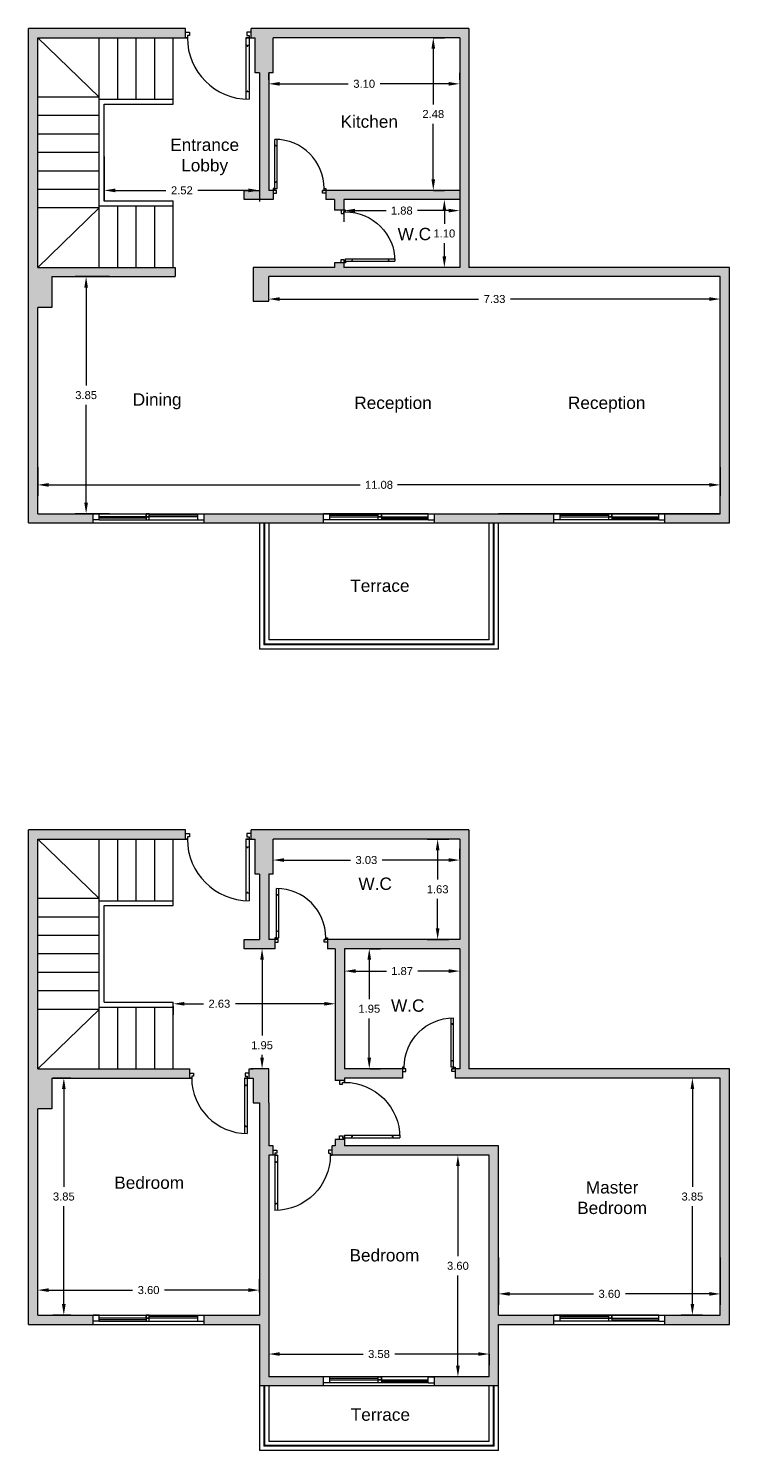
# Model space of a CAD drawing. Header units: inches. Extents: x 20.6 to 60.8, y -1.1 to 22.
# Drawn here: x 20.63 to 32.01, y -1.14 to 21.96 of the extents above; entities that cross this region are included whole.
import ezdxf

# ---------------------------------------------------------------- set-up
doc = ezdxf.new("R2010")
doc.units = ezdxf.units.IN
doc.header["$MEASUREMENT"] = 0
for name, color, linetype in [('XA-01 GROUND FLOOR PLAN$0$A-DOOR', 5, 'Continuous'), ('XA-01 GROUND FLOOR PLAN$0$A-WALL', 2, 'Continuous'), ('XA-01 GROUND FLOOR PLAN$0$A-WIN', 4, 'Continuous')]:
    doc.layers.add(name, color=color, linetype=linetype)
doc.styles.get("Standard").update_dxf_attribs({"font": 'arial.ttf'})
doc.dimstyles.get("Standard").update_dxf_attribs({"dimtxt": 0.13, "dimasz": 0.18, "dimexe": 0.18, "dimexo": 0.0625, "dimgap": 0.09, "dimtad": 0, "dimtih": 1, "dimtoh": 1, "dimzin": 0, "dimdsep": 46, "dimtxsty": 'Standard', "dimcen": 0.09, "dimadec": 0, "dimazin": 0, "dimtfac": 1, "dimtofl": 0, "dimtmove": 0, "dimatfit": 3, "dimfxl": 1, "dimtolj": 1, "dimtzin": 0, "dimarcsym": 0})

# ---------------------------------------------------------------- blocks, each defined once
blk = doc.blocks.new('XA-01 GROUND FLOOR PLAN$0$XA-01 GROUND FLOOR PLAN$0$01- ORIGINAL GROUND FLLOR PLAN$0$D70')
at = {"layer": 'XA-01 GROUND FLOOR PLAN$0$A-DOOR'}
for p, q in [((7.85, -13.153), (7.9, -13.153)), ((7.85, -13.22), (7.85, -13.153)), ((7.85, -13.22), (7.85, -13.153)), ((7.9, -13.153), (7.9, -13.193)), ((8.65, -13.153), (8.6, -13.153)), ((8.6, -13.153), (8.6, -13.193)), ((8.65, -13.22), (8.65, -13.153)), ((7.875, -13.22), (7.85, -13.22)), ((7.9, -13.193), (7.875, -13.193)), ((7.875, -13.193), (7.875, -13.22)), ((8.625, -13.22), (8.588, -13.22)), ((8.588, -13.22), (8.588, -13.969)), ((8.588, -13.313), (8.601, -13.313)), ((8.6, -13.193), (8.625, -13.193)), ((8.601, -13.313), (8.601, -13.322)), ((8.601, -13.322), (8.611, -13.322)), ((8.611, -13.322), (8.611, -13.313)), ((8.611, -13.313), (8.625, -13.313)), ((8.625, -13.193), (8.625, -13.22)), ((8.625, -13.22), (8.65, -13.22)), ((8.625, -13.22), (8.625, -13.97)), ((8.602, -13.879), (8.588, -13.879)), ((8.611, -13.87), (8.602, -13.87)), ((8.602, -13.87), (8.602, -13.879)), ((8.611, -13.879), (8.611, -13.87)), ((8.625, -13.879), (8.611, -13.879))]:
    blk.add_line(p, q, dxfattribs=at)
blk.add_arc((8.625, -13.22), 0.75, 180, 270, dxfattribs=at)
blk = doc.blocks.new('*D35')
at = {"color": 0, "lineweight": -2, "transparency": 16777216}
for p, q in [((27.205, 21.809), (27.379, 21.809)), ((27.199, 21.629), (27.199, 20.726)), ((27.199, 19.509), (27.199, 20.413)), ((27.205, 19.329), (27.379, 19.329))]:
    blk.add_line(p, q, dxfattribs=at)
at = {"color": 0, "transparency": 16777216}
for points in [[(27.169, 21.629), (27.229, 21.629), (27.199, 21.809)], [(27.169, 19.509), (27.229, 19.509), (27.199, 19.329)]]:
    blk.add_solid(points, dxfattribs=at)
at = {"layer": 'Defpoints', "color": 0, "transparency": 16777216}
for p in [(27.143, 21.809), (27.143, 19.329), (27.199, 19.329)]:
    blk.add_point(p, dxfattribs=at)
at = {"color": 0, "transparency": 16777216, "insert": (27.199, 20.569), "char_height": 0.13, "attachment_point": 5}
blk.add_mtext('\\A1;2.48', dxfattribs=at)
blk = doc.blocks.new('*D36')
at = {"color": 0, "lineweight": -2, "transparency": 16777216}
for p, q in [((24.528, 21.123), (24.528, 21.24)), ((24.708, 21.06), (25.819, 21.06)), ((27.448, 21.06), (26.337, 21.06)), ((27.628, 21.123), (27.628, 21.24))]:
    blk.add_line(p, q, dxfattribs=at)
at = {"color": 0, "transparency": 16777216}
for points in [[(24.708, 21.09), (24.708, 21.03), (24.528, 21.06)], [(27.448, 21.09), (27.448, 21.03), (27.628, 21.06)]]:
    blk.add_solid(points, dxfattribs=at)
at = {"layer": 'Defpoints', "color": 0, "transparency": 16777216}
for p in [(24.528, 21.06), (27.628, 21.06), (27.628, 21.06)]:
    blk.add_point(p, dxfattribs=at)
at = {"color": 0, "transparency": 16777216, "insert": (26.078, 21.06), "char_height": 0.13, "attachment_point": 5}
blk.add_mtext('\\A1;3.10', dxfattribs=at)
blk = doc.blocks.new('*D37')
at = {"color": 0, "lineweight": -2, "transparency": 16777216}
for p, q in [((27.384, 19.179), (27.199, 19.179)), ((27.379, 18.999), (27.379, 18.786)), ((27.379, 18.259), (27.379, 18.473)), ((27.384, 18.079), (27.199, 18.079))]:
    blk.add_line(p, q, dxfattribs=at)
at = {"color": 0, "transparency": 16777216}
for points in [[(27.349, 18.999), (27.409, 18.999), (27.379, 19.179)], [(27.349, 18.259), (27.409, 18.259), (27.379, 18.079)]]:
    blk.add_solid(points, dxfattribs=at)
at = {"layer": 'Defpoints', "color": 0, "transparency": 16777216}
for p in [(27.447, 19.179), (27.379, 18.079), (27.447, 18.079)]:
    blk.add_point(p, dxfattribs=at)
at = {"color": 0, "transparency": 16777216, "insert": (27.379, 18.629), "char_height": 0.13, "attachment_point": 5}
blk.add_mtext('\\A1;1.10', dxfattribs=at)
blk = doc.blocks.new('*D38')
at = {"color": 0, "lineweight": -2, "transparency": 16777216}
for p, q in [((25.748, 19.004), (25.748, 18.821)), ((25.928, 19.001), (26.435, 19.001)), ((27.448, 19.001), (26.941, 19.001)), ((27.628, 19.004), (27.628, 18.821))]:
    blk.add_line(p, q, dxfattribs=at)
at = {"color": 0, "transparency": 16777216}
for points in [[(25.928, 19.031), (25.928, 18.971), (25.748, 19.001)], [(27.448, 19.031), (27.448, 18.971), (27.628, 19.001)]]:
    blk.add_solid(points, dxfattribs=at)
at = {"layer": 'Defpoints', "color": 0, "transparency": 16777216}
for p in [(25.748, 19.066), (27.628, 19.066), (27.628, 19.001)]:
    blk.add_point(p, dxfattribs=at)
at = {"color": 0, "transparency": 16777216, "insert": (26.688, 19.001), "char_height": 0.13, "attachment_point": 5}
blk.add_mtext('\\A1;1.88', dxfattribs=at)
blk = doc.blocks.new('*D39')
at = {"color": 0, "lineweight": -2, "transparency": 16777216}
for p, q in [((21.858, 19.882), (21.858, 19.149)), ((24.378, 19.882), (24.378, 19.149)), ((22.038, 19.329), (22.859, 19.329)), ((24.198, 19.329), (23.377, 19.329))]:
    blk.add_line(p, q, dxfattribs=at)
at = {"color": 0, "transparency": 16777216}
for points in [[(22.038, 19.359), (22.038, 19.299), (21.858, 19.329)], [(24.198, 19.359), (24.198, 19.299), (24.378, 19.329)]]:
    blk.add_solid(points, dxfattribs=at)
at = {"layer": 'Defpoints', "color": 0, "transparency": 16777216}
for p in [(21.858, 19.944), (24.378, 19.944), (24.378, 19.329)]:
    blk.add_point(p, dxfattribs=at)
at = {"color": 0, "transparency": 16777216, "insert": (23.118, 19.329), "char_height": 0.13, "attachment_point": 5}
blk.add_mtext('\\A1;2.52', dxfattribs=at)
blk = doc.blocks.new('*D40')
at = {"color": 0, "lineweight": -2, "transparency": 16777216}
for p, q in [((21.946, 17.929), (21.384, 17.929)), ((21.564, 17.749), (21.564, 16.161)), ((21.564, 14.259), (21.564, 15.848)), ((21.946, 14.079), (21.384, 14.079))]:
    blk.add_line(p, q, dxfattribs=at)
at = {"color": 0, "transparency": 16777216}
for points in [[(21.534, 17.749), (21.594, 17.749), (21.564, 17.929)], [(21.534, 14.259), (21.594, 14.259), (21.564, 14.079)]]:
    blk.add_solid(points, dxfattribs=at)
at = {"layer": 'Defpoints', "color": 0, "transparency": 16777216}
for p in [(22.008, 17.929), (21.564, 14.079), (22.008, 14.079)]:
    blk.add_point(p, dxfattribs=at)
at = {"color": 0, "transparency": 16777216, "insert": (21.564, 16.004), "char_height": 0.13, "attachment_point": 5}
blk.add_mtext('\\A1;3.85', dxfattribs=at)
blk = doc.blocks.new('*D41')
at = {"color": 0, "lineweight": -2, "transparency": 16777216}
for p, q in [((20.778, 14.834), (20.778, 14.367)), ((31.858, 14.834), (31.858, 14.367)), ((20.958, 14.547), (26.015, 14.547)), ((31.678, 14.547), (26.621, 14.547))]:
    blk.add_line(p, q, dxfattribs=at)
at = {"color": 0, "transparency": 16777216}
for points in [[(20.958, 14.577), (20.958, 14.517), (20.778, 14.547)], [(31.678, 14.577), (31.678, 14.517), (31.858, 14.547)]]:
    blk.add_solid(points, dxfattribs=at)
at = {"layer": 'Defpoints', "color": 0, "transparency": 16777216}
for p in [(20.778, 14.897), (31.858, 14.897), (31.858, 14.547)]:
    blk.add_point(p, dxfattribs=at)
at = {"color": 0, "transparency": 16777216, "insert": (26.318, 14.547), "char_height": 0.13, "attachment_point": 5}
blk.add_mtext('\\A1;11.08', dxfattribs=at)
blk = doc.blocks.new('*D42')
at = {"color": 0, "lineweight": -2, "transparency": 16777216}
for p, q in [((27.098, 8.794), (27.45, 8.794)), ((27.27, 8.614), (27.27, 8.136)), ((27.27, 7.344), (27.27, 7.823)), ((27.098, 7.164), (27.45, 7.164))]:
    blk.add_line(p, q, dxfattribs=at)
at = {"color": 0, "transparency": 16777216}
for points in [[(27.24, 8.614), (27.3, 8.614), (27.27, 8.794)], [(27.24, 7.344), (27.3, 7.344), (27.27, 7.164)]]:
    blk.add_solid(points, dxfattribs=at)
at = {"layer": 'Defpoints', "color": 0, "transparency": 16777216}
for p in [(27.036, 8.794), (27.036, 7.164), (27.27, 7.164)]:
    blk.add_point(p, dxfattribs=at)
at = {"color": 0, "transparency": 16777216, "insert": (27.27, 7.979), "char_height": 0.13, "attachment_point": 5}
blk.add_mtext('\\A1;1.63', dxfattribs=at)
blk = doc.blocks.new('*D43')
at = {"color": 0, "lineweight": -2, "transparency": 16777216}
for p, q in [((24.598, 8.466), (24.598, 8.634)), ((27.628, 8.466), (27.628, 8.634)), ((24.778, 8.454), (25.854, 8.454)), ((27.448, 8.454), (26.372, 8.454))]:
    blk.add_line(p, q, dxfattribs=at)
at = {"color": 0, "transparency": 16777216}
for points in [[(24.778, 8.484), (24.778, 8.424), (24.598, 8.454)], [(27.448, 8.484), (27.448, 8.424), (27.628, 8.454)]]:
    blk.add_solid(points, dxfattribs=at)
at = {"layer": 'Defpoints', "color": 0, "transparency": 16777216}
for p in [(24.598, 8.454), (24.598, 8.403), (27.628, 8.403)]:
    blk.add_point(p, dxfattribs=at)
at = {"color": 0, "transparency": 16777216, "insert": (26.113, 8.454), "char_height": 0.13, "attachment_point": 5}
blk.add_mtext('\\A1;3.03', dxfattribs=at)
blk = doc.blocks.new('*D44')
at = {"color": 0, "lineweight": -2, "transparency": 16777216}
for p, q in [((25.758, 6.599), (25.758, 6.471)), ((25.938, 6.651), (26.44, 6.651)), ((27.448, 6.651), (26.946, 6.651)), ((27.628, 6.599), (27.628, 6.471))]:
    blk.add_line(p, q, dxfattribs=at)
at = {"color": 0, "transparency": 16777216}
for points in [[(25.938, 6.681), (25.938, 6.621), (25.758, 6.651)], [(27.448, 6.681), (27.448, 6.621), (27.628, 6.651)]]:
    blk.add_solid(points, dxfattribs=at)
at = {"layer": 'Defpoints', "color": 0, "transparency": 16777216}
for p in [(25.758, 6.661), (27.628, 6.661), (27.628, 6.651)]:
    blk.add_point(p, dxfattribs=at)
at = {"color": 0, "transparency": 16777216, "insert": (26.693, 6.651), "char_height": 0.13, "attachment_point": 5}
blk.add_mtext('\\A1;1.87', dxfattribs=at)
blk = doc.blocks.new('*D45')
at = {"color": 0, "lineweight": -2, "transparency": 16777216}
for p, q in [((26.171, 7.014), (26.34, 7.014)), ((26.16, 6.834), (26.16, 6.196)), ((26.16, 5.244), (26.16, 5.883)), ((26.171, 5.064), (26.34, 5.064))]:
    blk.add_line(p, q, dxfattribs=at)
at = {"color": 0, "transparency": 16777216}
for points in [[(26.13, 6.834), (26.19, 6.834), (26.16, 7.014)], [(26.13, 5.244), (26.19, 5.244), (26.16, 5.064)]]:
    blk.add_solid(points, dxfattribs=at)
at = {"layer": 'Defpoints', "color": 0, "transparency": 16777216}
for p in [(26.109, 7.014), (26.109, 5.064), (26.16, 5.064)]:
    blk.add_point(p, dxfattribs=at)
at = {"color": 0, "transparency": 16777216, "insert": (26.16, 6.039), "char_height": 0.13, "attachment_point": 5}
blk.add_mtext('\\A1;1.95', dxfattribs=at)
blk = doc.blocks.new('*D46')
at = {"color": 0, "lineweight": -2, "transparency": 16777216}
for p, q in [((28.258, 1.999), (28.258, 1.229)), ((31.858, 1.999), (31.858, 1.229)), ((28.438, 1.409), (29.799, 1.409)), ((31.678, 1.409), (30.317, 1.409))]:
    blk.add_line(p, q, dxfattribs=at)
at = {"color": 0, "transparency": 16777216}
for points in [[(28.438, 1.439), (28.438, 1.379), (28.258, 1.409)], [(31.678, 1.439), (31.678, 1.379), (31.858, 1.409)]]:
    blk.add_solid(points, dxfattribs=at)
at = {"layer": 'Defpoints', "color": 0, "transparency": 16777216}
for p in [(28.258, 2.061), (31.858, 2.061), (31.858, 1.409)]:
    blk.add_point(p, dxfattribs=at)
at = {"color": 0, "transparency": 16777216, "insert": (30.058, 1.409), "char_height": 0.13, "attachment_point": 5}
blk.add_mtext('\\A1;3.60', dxfattribs=at)
blk = doc.blocks.new('*D47')
at = {"color": 0, "lineweight": -2, "transparency": 16777216}
for p, q in [((31.57, 4.914), (31.225, 4.914)), ((31.405, 4.734), (31.405, 3.146)), ((31.405, 1.244), (31.405, 2.833)), ((31.57, 1.064), (31.225, 1.064))]:
    blk.add_line(p, q, dxfattribs=at)
at = {"color": 0, "transparency": 16777216}
for points in [[(31.375, 4.734), (31.435, 4.734), (31.405, 4.914)], [(31.375, 1.244), (31.435, 1.244), (31.405, 1.064)]]:
    blk.add_solid(points, dxfattribs=at)
at = {"layer": 'Defpoints', "color": 0, "transparency": 16777216}
for p in [(31.405, 4.914), (31.633, 4.914), (31.633, 1.064)]:
    blk.add_point(p, dxfattribs=at)
at = {"color": 0, "transparency": 16777216, "insert": (31.405, 2.989), "char_height": 0.13, "attachment_point": 5}
blk.add_mtext('\\A1;3.85', dxfattribs=at)
blk = doc.blocks.new('*D48')
at = {"color": 0, "lineweight": -2, "transparency": 16777216}
for p, q in [((24.528, 0.432), (24.528, 0.252)), ((24.708, 0.432), (26.059, 0.432)), ((27.928, 0.432), (26.577, 0.432)), ((28.108, 0.432), (28.108, 0.252))]:
    blk.add_line(p, q, dxfattribs=at)
at = {"color": 0, "transparency": 16777216}
for points in [[(24.708, 0.462), (24.708, 0.402), (24.528, 0.432)], [(27.928, 0.462), (27.928, 0.402), (28.108, 0.432)]]:
    blk.add_solid(points, dxfattribs=at)
at = {"layer": 'Defpoints', "color": 0, "transparency": 16777216}
for p in [(24.528, 0.494), (28.108, 0.494), (24.528, 0.432)]:
    blk.add_point(p, dxfattribs=at)
at = {"color": 0, "transparency": 16777216, "insert": (26.318, 0.432), "char_height": 0.13, "attachment_point": 5}
blk.add_mtext('\\A1;3.58', dxfattribs=at)
blk = doc.blocks.new('*D49')
at = {"color": 0, "lineweight": -2, "transparency": 16777216}
for p, q in [((27.661, 3.664), (27.419, 3.664)), ((27.599, 3.484), (27.599, 2.021)), ((27.599, 0.244), (27.599, 1.708)), ((27.661, 0.064), (27.419, 0.064))]:
    blk.add_line(p, q, dxfattribs=at)
at = {"color": 0, "transparency": 16777216}
for points in [[(27.569, 3.484), (27.629, 3.484), (27.599, 3.664)], [(27.569, 0.244), (27.629, 0.244), (27.599, 0.064)]]:
    blk.add_solid(points, dxfattribs=at)
at = {"layer": 'Defpoints', "color": 0, "transparency": 16777216}
for p in [(27.724, 3.664), (27.599, 0.064), (27.724, 0.064)]:
    blk.add_point(p, dxfattribs=at)
at = {"color": 0, "transparency": 16777216, "insert": (27.599, 1.864), "char_height": 0.13, "attachment_point": 5}
blk.add_mtext('\\A1;3.60', dxfattribs=at)
blk = doc.blocks.new('*D50')
at = {"color": 0, "lineweight": -2, "transparency": 16777216}
for p, q in [((20.778, 1.429), (20.778, 1.65)), ((24.378, 1.429), (24.378, 1.65)), ((20.958, 1.47), (22.319, 1.47)), ((24.198, 1.47), (22.837, 1.47))]:
    blk.add_line(p, q, dxfattribs=at)
at = {"color": 0, "transparency": 16777216}
for points in [[(20.958, 1.5), (20.958, 1.44), (20.778, 1.47)], [(24.198, 1.5), (24.198, 1.44), (24.378, 1.47)]]:
    blk.add_solid(points, dxfattribs=at)
at = {"layer": 'Defpoints', "color": 0, "transparency": 16777216}
for p in [(20.778, 1.47), (20.778, 1.366), (24.378, 1.366)]:
    blk.add_point(p, dxfattribs=at)
at = {"color": 0, "transparency": 16777216, "insert": (22.578, 1.47), "char_height": 0.13, "attachment_point": 5}
blk.add_mtext('\\A1;3.60', dxfattribs=at)
blk = doc.blocks.new('*D51')
at = {"color": 0, "lineweight": -2, "transparency": 16777216}
for p, q in [((21.316, 4.914), (21.022, 4.914)), ((21.202, 4.734), (21.202, 3.146)), ((21.202, 1.244), (21.202, 2.833)), ((21.316, 1.064), (21.022, 1.064))]:
    blk.add_line(p, q, dxfattribs=at)
at = {"color": 0, "transparency": 16777216}
for points in [[(21.172, 4.734), (21.232, 4.734), (21.202, 4.914)], [(21.172, 1.244), (21.232, 1.244), (21.202, 1.064)]]:
    blk.add_solid(points, dxfattribs=at)
at = {"layer": 'Defpoints', "color": 0, "transparency": 16777216}
for p in [(21.378, 4.914), (21.202, 1.064), (21.378, 1.064)]:
    blk.add_point(p, dxfattribs=at)
at = {"color": 0, "transparency": 16777216, "insert": (21.202, 2.989), "char_height": 0.13, "attachment_point": 5}
blk.add_mtext('\\A1;3.85', dxfattribs=at)
blk = doc.blocks.new('*D52')
at = {"color": 0, "lineweight": -2, "transparency": 16777216}
for p, q in [((22.978, 6.082), (22.978, 5.94)), ((23.158, 6.12), (23.467, 6.12)), ((25.428, 6.12), (23.987, 6.12)), ((25.608, 6.082), (25.608, 5.94))]:
    blk.add_line(p, q, dxfattribs=at)
at = {"color": 0, "transparency": 16777216}
for points in [[(23.158, 6.15), (23.158, 6.09), (22.978, 6.12)], [(25.428, 6.15), (25.428, 6.09), (25.608, 6.12)]]:
    blk.add_solid(points, dxfattribs=at)
at = {"layer": 'Defpoints', "color": 0, "transparency": 16777216}
for p in [(22.978, 6.144), (25.608, 6.144), (25.608, 6.12)]:
    blk.add_point(p, dxfattribs=at)
at = {"color": 0, "transparency": 16777216, "insert": (23.727, 6.12), "char_height": 0.13, "attachment_point": 5}
blk.add_mtext('\\A1;2.63', dxfattribs=at)
blk = doc.blocks.new('*D53')
at = {"color": 0, "lineweight": -2, "transparency": 16777216}
for p, q in [((24.566, 7.014), (24.24, 7.014)), ((24.42, 6.834), (24.42, 5.603)), ((24.42, 5.244), (24.42, 5.29)), ((24.466, 5.064), (24.24, 5.064))]:
    blk.add_line(p, q, dxfattribs=at)
at = {"color": 0, "transparency": 16777216}
for points in [[(24.39, 6.834), (24.45, 6.834), (24.42, 7.014)], [(24.39, 5.244), (24.45, 5.244), (24.42, 5.064)]]:
    blk.add_solid(points, dxfattribs=at)
at = {"layer": 'Defpoints', "color": 0, "transparency": 16777216}
for p in [(24.628, 7.014), (24.42, 5.064), (24.528, 5.064)]:
    blk.add_point(p, dxfattribs=at)
at = {"color": 0, "transparency": 16777216, "insert": (24.42, 5.446), "char_height": 0.13, "attachment_point": 5}
blk.add_mtext('\\A1;1.95', dxfattribs=at)
blk = doc.blocks.new('*D56')
at = {"color": 0, "lineweight": -2, "transparency": 16777216}
for p, q in [((24.528, 17.592), (24.528, 17.745)), ((24.708, 17.565), (27.935, 17.565)), ((31.678, 17.565), (28.451, 17.565)), ((31.858, 17.592), (31.858, 17.745))]:
    blk.add_line(p, q, dxfattribs=at)
at = {"color": 0, "transparency": 16777216}
for points in [[(24.708, 17.595), (24.708, 17.535), (24.528, 17.565)], [(31.678, 17.595), (31.678, 17.535), (31.858, 17.565)]]:
    blk.add_solid(points, dxfattribs=at)
at = {"layer": 'Defpoints', "color": 0, "transparency": 16777216}
for p in [(31.858, 17.565), (24.528, 17.529), (31.858, 17.529)]:
    blk.add_point(p, dxfattribs=at)
at = {"color": 0, "transparency": 16777216, "insert": (28.193, 17.565), "char_height": 0.13, "attachment_point": 5}
blk.add_mtext('\\A1;7.33', dxfattribs=at)

msp = doc.modelspace()

# ---------------------------------------------------------------- hatches: boundary and pattern name
h = msp.add_hatch(color=256)
h.dxf.hatch_style = 1
h.paths.add_polyline_path([(27.778, 21.959), (24.241, 21.959), (24.241, 21.809), (24.308, 21.809), (24.308, 21.239), (24.378, 21.239), (24.378, 19.329), (24.128, 19.329), (24.128, 19.179), (24.378, 19.179), (24.601, 19.179), (24.601, 19.329), (24.528, 19.329), (24.528, 21.239), (24.598, 21.239), (24.598, 21.809), (27.628, 21.809), (27.628, 18.079), (25.748, 18.079), (25.748, 18.153), (25.598, 18.153), (25.598, 18.079), (24.278, 18.079), (24.278, 17.529), (24.528, 17.529), (24.528, 17.929), (31.858, 17.929), (31.858, 14.079), (30.958, 14.079), (30.958, 13.929), (32.008, 13.929), (32.008, 18.079), (27.778, 18.079)])
h.paths.add_polyline_path([(23.175, 21.959), (20.628, 21.959), (20.628, 13.929), (21.678, 13.929), (21.678, 14.079), (20.778, 14.079), (20.778, 17.429), (21.008, 17.429), (21.008, 17.529), (21.008, 17.929), (23.008, 17.929), (23.008, 18.079), (20.778, 18.079), (20.778, 21.809), (23.175, 21.809)])
h.paths.add_polyline_path([(25.418, 14.079), (23.478, 14.079), (23.478, 13.929), (25.418, 13.929)])
h.paths.add_polyline_path([(29.158, 14.079), (27.218, 14.079), (27.218, 13.929), (29.158, 13.929)])
h = msp.add_hatch(color=256)
h.dxf.hatch_style = 1
h.paths.add_polyline_path([(27.628, 19.329), (25.455, 19.329), (25.455, 19.179), (25.598, 19.179), (25.598, 19.006), (25.748, 19.006), (25.748, 19.179), (27.628, 19.179)])
h = msp.add_hatch(color=256)
h.dxf.hatch_style = 1
h.paths.add_polyline_path([(32.008, 5.064), (27.778, 5.064), (27.778, 8.944), (24.241, 8.944), (24.241, 8.794), (24.308, 8.794), (24.308, 8.224), (24.378, 8.224), (24.378, 7.164), (24.128, 7.164), (24.128, 7.014), (24.628, 7.014), (24.628, 7.164), (24.528, 7.164), (24.528, 8.224), (24.598, 8.224), (24.598, 8.794), (27.628, 8.794), (27.628, 7.164), (25.481, 7.164), (25.481, 7.014), (25.608, 7.014), (25.608, 4.874), (25.758, 4.874), (25.758, 4.914), (26.701, 4.914), (26.701, 5.064), (25.758, 5.064), (25.758, 7.014), (27.628, 7.014), (27.628, 5.064), (27.555, 5.064), (27.555, 4.914), (31.858, 4.914), (31.858, 1.064), (30.958, 1.064), (30.958, 0.914), (32.008, 0.914)])
h.paths.add_polyline_path([(23.175, 8.944), (20.628, 8.944), (20.628, 0.914), (21.678, 0.914), (21.678, 1.064), (20.778, 1.064), (20.778, 4.414), (21.008, 4.414), (21.008, 4.514), (21.008, 4.914), (23.248, 4.914), (23.248, 5.064), (20.778, 5.064), (20.778, 8.794), (23.175, 8.794)])
h.paths.add_polyline_path([(24.528, 3.664), (24.598, 3.664), (24.598, 3.814), (24.528, 3.814), (24.528, 4.514), (24.528, 5.064), (24.278, 5.064), (24.208, 5.064), (24.208, 4.914), (24.278, 4.914), (24.278, 4.514), (24.378, 4.514), (24.378, 1.064), (23.478, 1.064), (23.478, 0.914), (24.378, 0.914), (24.378, -0.086), (25.418, -0.086), (25.418, 0.064), (24.528, 0.064)])
h.paths.add_polyline_path([(28.258, 0.914), (29.158, 0.914), (29.158, 1.064), (28.258, 1.064), (28.258, 3.814), (25.758, 3.814), (25.758, 3.914), (25.608, 3.914), (25.608, 3.814), (25.558, 3.814), (25.558, 3.664), (28.108, 3.664), (28.108, 0.064), (27.218, 0.064), (27.218, -0.086), (28.258, -0.086)])

# ---------------------------------------------------------------- linework, layer by layer
for p, q in [((20.628, 13.929), (20.628, 21.959)), ((23.175, 21.959), (20.628, 21.959)), ((23.175, 21.809), (23.175, 21.959)), ((27.778, 21.959), (24.241, 21.959)), ((24.241, 21.809), (24.241, 21.959)), ((27.778, 21.959), (27.778, 18.079)), ((20.778, 18.079), (20.778, 21.809)), ((20.778, 21.809), (23.208, 21.809)), ((21.778, 20.844), (20.778, 21.809)), ((21.778, 20.809), (21.778, 21.809)), ((22.078, 20.809), (22.078, 21.809)), ((22.378, 20.809), (22.378, 21.809)), ((22.678, 20.809), (22.678, 21.809)), ((22.978, 20.809), (22.978, 21.809)), ((24.159, 21.809), (24.308, 21.809)), ((24.308, 21.239), (24.308, 21.809)), ((27.628, 21.809), (24.598, 21.809)), ((24.598, 21.239), (24.598, 21.809)), ((27.628, 21.809), (27.628, 18.079)), ((24.378, 21.239), (24.308, 21.239)), ((24.378, 21.239), (24.378, 19.329)), ((24.528, 21.239), (24.528, 19.329)), ((24.598, 21.239), (24.528, 21.239)), ((21.778, 20.844), (20.778, 20.844)), ((21.778, 19.079), (21.778, 20.809)), ((21.778, 20.809), (22.978, 20.809)), ((22.978, 20.729), (22.978, 20.809)), ((21.858, 19.159), (21.858, 20.729)), ((21.858, 20.729), (22.978, 20.729)), ((21.778, 20.544), (20.778, 20.544)), ((21.778, 20.244), (20.778, 20.244)), ((21.778, 19.944), (20.778, 19.944)), ((21.778, 19.644), (20.778, 19.644)), ((21.778, 19.344), (20.778, 19.344)), ((24.128, 19.179), (24.128, 19.329)), ((24.128, 19.329), (24.378, 19.329)), ((24.378, 19.179), (24.128, 19.179)), ((24.601, 19.179), (24.378, 19.179)), ((24.655, 19.329), (24.528, 19.329)), ((24.601, 19.329), (24.601, 19.179)), ((27.628, 19.329), (25.401, 19.329)), ((25.455, 19.329), (25.455, 19.179)), ((25.598, 19.179), (25.455, 19.179)), ((25.598, 19.179), (25.598, 19.006)), ((27.628, 19.179), (25.748, 19.179)), ((25.748, 19.179), (25.748, 18.953)), ((21.778, 19.044), (20.778, 19.044)), ((20.778, 18.079), (21.778, 19.044)), ((21.778, 19.079), (22.978, 19.079)), ((21.778, 18.079), (21.778, 19.079)), ((21.858, 19.159), (22.978, 19.159)), ((22.078, 18.079), (22.078, 19.079)), ((22.378, 18.079), (22.378, 19.079)), ((22.678, 18.079), (22.678, 19.079)), ((22.978, 19.079), (22.978, 19.159)), ((22.978, 18.079), (22.978, 19.079)), ((25.748, 19.006), (25.598, 19.006)), ((20.778, 18.079), (23.008, 18.079)), ((23.008, 18.079), (23.008, 17.929)), ((24.278, 18.079), (24.278, 17.529)), ((25.598, 18.079), (24.278, 18.079)), ((25.748, 18.153), (25.598, 18.153)), ((25.598, 18.153), (25.598, 18.079)), ((25.748, 18.206), (25.748, 18.079)), ((27.628, 18.079), (25.748, 18.079)), ((32.008, 18.079), (27.778, 18.079)), ((32.008, 13.929), (32.008, 18.079)), ((21.008, 17.929), (23.008, 17.929)), ((21.008, 17.929), (21.008, 17.529)), ((31.858, 17.929), (24.528, 17.929)), ((24.528, 17.529), (24.528, 17.929)), ((31.858, 14.079), (31.858, 17.929)), ((20.778, 14.079), (20.778, 17.429)), ((21.008, 17.429), (20.778, 17.429)), ((21.008, 17.529), (21.008, 17.429)), ((24.278, 17.529), (24.528, 17.529)), ((20.628, 13.929), (32.008, 13.929)), ((20.778, 14.079), (31.858, 14.079)), ((21.678, 13.929), (21.678, 14.079)), ((23.478, 13.929), (23.478, 14.079)), ((24.378, 13.929), (24.378, 11.879)), ((24.448, 13.929), (24.448, 11.949)), ((24.458, 13.929), (24.458, 11.959)), ((24.528, 13.929), (24.528, 12.029)), ((25.418, 13.929), (25.418, 14.079)), ((27.218, 13.929), (27.218, 14.079)), ((28.108, 12.029), (28.108, 13.929)), ((28.178, 11.959), (28.178, 13.929)), ((28.188, 11.949), (28.188, 13.929)), ((31.858, 14.079), (28.258, 14.079)), ((28.258, 11.879), (28.258, 13.929)), ((29.158, 13.929), (29.158, 14.079)), ((30.958, 13.929), (30.958, 14.079)), ((28.108, 12.029), (24.528, 12.029)), ((28.258, 11.879), (24.378, 11.879)), ((28.188, 11.949), (24.448, 11.949)), ((28.178, 11.959), (24.458, 11.959)), ((20.628, 0.914), (20.628, 8.944)), ((23.175, 8.944), (20.628, 8.944)), ((20.778, 5.064), (20.778, 8.794)), ((20.778, 8.794), (23.208, 8.794)), ((21.778, 7.829), (20.778, 8.794)), ((21.778, 7.794), (21.778, 8.794)), ((22.078, 7.794), (22.078, 8.794)), ((22.378, 7.794), (22.378, 8.794)), ((22.678, 7.794), (22.678, 8.794)), ((22.978, 7.794), (22.978, 8.794)), ((23.175, 8.794), (23.175, 8.944)), ((24.159, 8.794), (24.308, 8.794)), ((27.778, 8.944), (24.241, 8.944)), ((24.241, 8.794), (24.241, 8.944)), ((24.308, 8.224), (24.308, 8.794)), ((27.628, 8.794), (24.598, 8.794)), ((24.598, 8.224), (24.598, 8.794)), ((27.628, 8.794), (27.628, 7.164)), ((27.778, 8.944), (27.778, 5.064)), ((24.378, 8.224), (24.308, 8.224)), ((24.378, 8.224), (24.378, 7.164)), ((24.528, 8.224), (24.528, 7.164)), ((24.598, 8.224), (24.528, 8.224)), ((21.778, 7.829), (20.778, 7.829)), ((21.778, 6.064), (21.778, 7.794)), ((21.778, 7.794), (22.978, 7.794)), ((21.858, 6.144), (21.858, 7.714)), ((21.858, 7.714), (22.978, 7.714)), ((22.978, 7.714), (22.978, 7.794)), ((21.778, 7.529), (20.778, 7.529)), ((21.778, 7.229), (20.778, 7.229)), ((24.128, 7.014), (24.128, 7.164)), ((24.128, 7.164), (24.378, 7.164)), ((24.681, 7.164), (24.528, 7.164)), ((24.628, 7.164), (24.628, 7.014)), ((27.628, 7.164), (25.428, 7.164)), ((25.481, 7.164), (25.481, 7.014)), ((21.778, 6.929), (20.778, 6.929)), ((24.628, 7.014), (24.128, 7.014)), ((25.608, 7.014), (25.481, 7.014)), ((25.608, 7.014), (25.608, 4.874)), ((27.628, 7.014), (25.758, 7.014)), ((25.758, 7.014), (25.758, 5.064)), ((27.628, 7.014), (27.628, 5.064)), ((21.778, 6.629), (20.778, 6.629)), ((21.778, 6.329), (20.778, 6.329)), ((21.778, 6.029), (20.778, 6.029)), ((20.778, 5.064), (21.778, 6.029)), ((21.778, 6.064), (22.978, 6.064)), ((21.778, 5.064), (21.778, 6.064)), ((21.858, 6.144), (22.978, 6.144)), ((22.078, 5.064), (22.078, 6.064)), ((22.378, 5.064), (22.378, 6.064)), ((22.678, 5.064), (22.678, 6.064)), ((22.978, 6.064), (22.978, 6.144)), ((22.978, 5.064), (22.978, 6.064)), ((20.778, 5.064), (23.248, 5.064)), ((21.008, 4.914), (23.278, 4.914)), ((21.008, 4.914), (21.008, 4.514)), ((23.248, 4.914), (23.248, 5.064)), ((24.133, 4.914), (24.278, 4.914)), ((24.208, 5.064), (24.278, 5.064)), ((24.208, 4.914), (24.208, 5.064)), ((24.528, 5.064), (24.278, 5.064)), ((24.278, 4.914), (24.278, 4.514)), ((24.528, 4.514), (24.528, 5.064)), ((25.758, 4.874), (25.608, 4.874)), ((26.755, 5.064), (25.758, 5.064)), ((25.758, 4.914), (25.758, 4.844)), ((26.701, 4.914), (25.758, 4.914)), ((26.701, 5.064), (26.701, 4.914)), ((27.628, 5.064), (27.501, 5.064)), ((27.555, 5.064), (27.555, 4.914)), ((31.858, 4.914), (27.555, 4.914)), ((32.008, 5.064), (27.778, 5.064)), ((31.858, 1.064), (31.858, 4.914)), ((32.008, 0.914), (32.008, 5.064)), ((20.778, 1.064), (20.778, 4.414)), ((21.008, 4.414), (20.778, 4.414)), ((21.008, 4.514), (21.008, 4.414)), ((24.278, 4.514), (24.378, 4.514)), ((24.378, 4.514), (24.378, 1.064)), ((24.528, 4.514), (24.528, 3.814)), ((25.758, 3.989), (25.758, 3.814)), ((24.598, 3.814), (24.528, 3.814)), ((24.598, 3.664), (24.598, 3.814)), ((25.558, 3.664), (25.558, 3.814)), ((25.608, 3.814), (25.558, 3.814)), ((25.758, 3.914), (25.608, 3.914)), ((25.608, 3.914), (25.608, 3.814)), ((28.258, 3.814), (25.758, 3.814)), ((28.258, 1.064), (28.258, 3.814)), ((24.673, 3.664), (24.528, 3.664)), ((24.528, 3.664), (24.528, 0.064)), ((28.108, 3.664), (25.528, 3.664)), ((28.108, 0.064), (28.108, 3.664)), ((20.778, 1.064), (24.378, 1.064)), ((21.678, 0.914), (21.678, 1.064)), ((23.478, 0.914), (23.478, 1.064)), ((28.258, 1.064), (31.858, 1.064)), ((29.158, 0.914), (29.158, 1.064)), ((30.958, 0.914), (30.958, 1.064)), ((20.628, 0.914), (24.378, 0.914)), ((24.378, 0.914), (24.378, -1.136)), ((28.258, -1.136), (28.258, 0.914)), ((28.258, 0.914), (32.008, 0.914)), ((28.108, 0.064), (24.528, 0.064)), ((25.418, -0.086), (25.418, 0.064)), ((27.218, -0.086), (27.218, 0.064)), ((28.258, -0.086), (24.378, -0.086)), ((24.448, -0.086), (24.448, -1.066)), ((24.458, -0.086), (24.458, -1.056)), ((24.528, -0.086), (24.528, -0.986)), ((28.108, -0.986), (28.108, -0.086)), ((28.178, -1.056), (28.178, -0.086)), ((28.188, -1.066), (28.188, -0.086)), ((28.258, -1.136), (24.378, -1.136)), ((28.188, -1.066), (24.448, -1.066)), ((28.178, -1.056), (24.458, -1.056)), ((28.108, -0.986), (24.528, -0.986))]:
    msp.add_line(p, q)
at = {"layer": 'XA-01 GROUND FLOOR PLAN$0$A-WALL'}
for p, q in [((21.678, 13.979), (21.678, 14.079)), ((23.478, 13.979), (23.478, 14.079)), ((25.418, 13.979), (25.418, 14.079)), ((27.218, 13.979), (27.218, 14.079)), ((29.158, 13.979), (29.158, 14.079)), ((30.958, 13.979), (30.958, 14.079)), ((21.678, 0.964), (21.678, 1.064)), ((23.478, 0.964), (23.478, 1.064)), ((29.158, 0.964), (29.158, 1.064)), ((30.958, 0.964), (30.958, 1.064)), ((25.418, -0.036), (25.418, 0.064)), ((27.218, -0.036), (27.218, 0.064))]:
    msp.add_line(p, q, dxfattribs=at)
at = {"layer": 'XA-01 GROUND FLOOR PLAN$0$A-WIN'}
for p, q in [((21.778, 14.079), (21.678, 14.079)), ((21.778, 13.979), (21.678, 13.979)), ((21.778, 13.979), (21.778, 14.079)), ((21.778, 14.079), (22.59, 14.079)), ((23.378, 14.029), (21.778, 14.029)), ((22.54, 14.004), (21.778, 14.004)), ((21.778, 13.979), (23.378, 13.979)), ((22.54, 14.029), (22.54, 14.079)), ((22.59, 14.079), (23.378, 14.079)), ((23.378, 14.054), (22.59, 14.054)), ((23.378, 13.979), (23.378, 14.079)), ((23.378, 14.079), (23.478, 14.079)), ((23.378, 13.979), (23.478, 13.979)), ((25.518, 14.079), (25.418, 14.079)), ((25.518, 13.979), (25.418, 13.979)), ((25.518, 13.979), (25.518, 14.079)), ((26.306, 14.079), (25.518, 14.079)), ((25.518, 14.054), (26.306, 14.054)), ((25.518, 14.029), (27.118, 14.029)), ((27.118, 13.979), (25.518, 13.979)), ((27.118, 14.079), (26.306, 14.079)), ((26.356, 14.029), (26.356, 14.079)), ((26.356, 14.004), (27.118, 14.004)), ((27.118, 13.979), (27.118, 14.079)), ((27.118, 14.079), (27.218, 14.079)), ((27.118, 13.979), (27.218, 13.979)), ((29.258, 14.079), (29.158, 14.079)), ((29.258, 13.979), (29.158, 13.979)), ((29.258, 13.979), (29.258, 14.079)), ((30.046, 14.079), (29.258, 14.079)), ((29.258, 14.054), (30.046, 14.054)), ((29.258, 14.029), (30.858, 14.029)), ((30.858, 13.979), (29.258, 13.979)), ((30.858, 14.079), (30.046, 14.079)), ((30.096, 14.029), (30.096, 14.079)), ((30.096, 14.004), (30.858, 14.004)), ((30.858, 13.979), (30.858, 14.079)), ((30.858, 14.079), (30.958, 14.079)), ((30.858, 13.979), (30.958, 13.979)), ((21.778, 1.064), (21.678, 1.064)), ((21.778, 0.964), (21.678, 0.964)), ((21.778, 0.964), (21.778, 1.064)), ((21.778, 1.064), (22.59, 1.064)), ((23.378, 1.014), (21.778, 1.014)), ((22.54, 0.989), (21.778, 0.989)), ((21.778, 0.964), (23.378, 0.964)), ((22.54, 1.014), (22.54, 1.064)), ((22.59, 1.064), (23.378, 1.064)), ((23.378, 1.039), (22.59, 1.039)), ((23.378, 0.964), (23.378, 1.064)), ((23.378, 1.064), (23.478, 1.064)), ((23.378, 0.964), (23.478, 0.964)), ((29.258, 1.064), (29.158, 1.064)), ((29.258, 0.964), (29.158, 0.964)), ((29.258, 0.964), (29.258, 1.064)), ((30.046, 1.064), (29.258, 1.064)), ((29.258, 1.039), (30.046, 1.039)), ((29.258, 1.014), (30.858, 1.014)), ((30.858, 0.964), (29.258, 0.964)), ((30.858, 1.064), (30.046, 1.064)), ((30.096, 1.014), (30.096, 1.064)), ((30.096, 0.989), (30.858, 0.989)), ((30.858, 0.964), (30.858, 1.064)), ((30.858, 1.064), (30.958, 1.064)), ((30.858, 0.964), (30.958, 0.964)), ((25.518, 0.064), (25.418, 0.064)), ((25.518, -0.036), (25.518, 0.064)), ((26.306, 0.064), (25.518, 0.064)), ((25.518, 0.039), (26.306, 0.039)), ((25.518, 0.014), (27.118, 0.014)), ((27.118, 0.064), (26.306, 0.064)), ((26.356, 0.014), (26.356, 0.064)), ((27.118, -0.036), (27.118, 0.064)), ((27.118, 0.064), (27.218, 0.064)), ((25.518, -0.036), (25.418, -0.036)), ((27.118, -0.036), (25.518, -0.036)), ((26.356, -0.011), (27.118, -0.011)), ((27.118, -0.036), (27.218, -0.036))]:
    msp.add_line(p, q, dxfattribs=at)
for points in [[(22.59, 14.079), (22.54, 14.079), (22.54, 14.029), (22.59, 14.029)], [(22.59, 14.079), (22.54, 14.079), (22.54, 14.029), (22.59, 14.029)], [(22.59, 14.029), (22.54, 14.029), (22.54, 13.979), (22.59, 13.979)], [(26.306, 14.079), (26.356, 14.079), (26.356, 14.029), (26.306, 14.029)], [(26.306, 14.079), (26.356, 14.079), (26.356, 14.029), (26.306, 14.029)], [(26.306, 14.029), (26.356, 14.029), (26.356, 13.979), (26.306, 13.979)], [(30.046, 14.079), (30.096, 14.079), (30.096, 14.029), (30.046, 14.029)], [(30.046, 14.079), (30.096, 14.079), (30.096, 14.029), (30.046, 14.029)], [(30.046, 14.029), (30.096, 14.029), (30.096, 13.979), (30.046, 13.979)], [(22.59, 1.064), (22.54, 1.064), (22.54, 1.014), (22.59, 1.014)], [(22.59, 1.064), (22.54, 1.064), (22.54, 1.014), (22.59, 1.014)], [(22.59, 1.014), (22.54, 1.014), (22.54, 0.964), (22.59, 0.964)], [(30.046, 1.064), (30.096, 1.064), (30.096, 1.014), (30.046, 1.014)], [(30.046, 1.064), (30.096, 1.064), (30.096, 1.014), (30.046, 1.014)], [(30.046, 1.014), (30.096, 1.014), (30.096, 0.964), (30.046, 0.964)], [(26.306, 0.064), (26.356, 0.064), (26.356, 0.014), (26.306, 0.014)], [(26.306, 0.064), (26.356, 0.064), (26.356, 0.014), (26.306, 0.014)], [(26.306, 0.014), (26.356, 0.014), (26.356, -0.036), (26.306, -0.036)]]:
    msp.add_lwpolyline(points, close=True, dxfattribs=at)

# ---------------------------------------------------------------- block references
at = {"layer": 'XA-01 GROUND FLOOR PLAN$0$A-DOOR'}
for p, xscale, yscale, zscale in [((12.708, 39.436), 1.333333333333336, 1.333333333333336, 1.333333333333336), ((12.708, 26.421), 1.333333333333336, 1.333333333333336, 1.333333333333336), ((13.828, 20.778), 1.200000000000002, 1.200000000000002, 1.200000000000002), ((34.978, 19.528), -1.200000000000002, 1.200000000000002, 1.200000000000002)]:
    msp.add_blockref('XA-01 GROUND FLOOR PLAN$0$XA-01 GROUND FLOOR PLAN$0$01- ORIGINAL GROUND FLLOR PLAN$0$D70', p, dxfattribs=dict(at, xscale=xscale, yscale=yscale, zscale=zscale))
for p, xscale, yscale, zscale, rotation in [((33.828, 5.257), 1.066666666666668, 1.066666666666668, 1.066666666666668, 180), ((11.675, 27.379), -1.066666666666668, 1.066666666666668, 1.066666666666668, 90), ((33.855, -6.909), 1.066666666666668, 1.066666666666668, 1.066666666666668, 180), ((18.328, -9.009), -1.066666666666668, 1.066666666666668, 1.066666666666668, 180), ((9.894, 14.294), -1.200000000000002, 1.200000000000002, 1.200000000000002, 90)]:
    msp.add_blockref('XA-01 GROUND FLOOR PLAN$0$XA-01 GROUND FLOOR PLAN$0$01- ORIGINAL GROUND FLLOR PLAN$0$D70', p, dxfattribs=dict(at, xscale=xscale, yscale=yscale, zscale=zscale, rotation=rotation))

# ---------------------------------------------------------------- texts
at = {"char_height": 0.2, "attachment_point": 1}
for s, heights, insert in [('Kitchen', [-0.203], (25.694, 20.547)), ('\\pxqc;Entrance^JLobby', [-0.592], (22.705, 20.17)), ('W.C', [-0.207], (26.62, 18.721)), ('Dining', [-0.259], (22.321, 16.034)), ('Reception', [-0.256], (25.917, 15.98)), ('Reception', [-0.256], (29.385, 15.98)), ('Terrace', [-0.203], (25.851, 13.01)), ('W.C', [-0.207], (25.984, 8.17)), ('W.C', [-0.207], (26.513, 6.191)), ('\\pxqc;Bedroom', [-0.203], (21.805, 3.315)), ('\\pxqc;Master^JBedroom', [-0.537], (29.319, 3.239)), ('\\pxqc;Bedroom', [-0.203], (25.623, 2.136)), ('Terrace', [-0.203], (25.859, -0.452))]:
    msp.add_mtext_dynamic_manual_height_columns(s, width=1.5655, gutter_width=1, heights=heights, dxfattribs=dict(at, insert=insert))

# ---------------------------------------------------------------- dimensions: what is measured, and where the dimension line sits
for base, p1, p2, picture, middle in [((27.199, 19.329), (27.143, 21.809), (27.143, 19.329), '*D35', (27.199, 20.569)), ((27.379, 18.079), (27.447, 19.179), (27.447, 18.079), '*D37', (27.379, 18.629)), ((21.564, 14.079), (22.008, 17.929), (22.008, 14.079), '*D40', (21.564, 16.004)), ((27.27, 7.164), (27.036, 8.794), (27.036, 7.164), '*D42', (27.27, 7.979)), ((26.16, 5.064), (26.109, 7.014), (26.109, 5.064), '*D45', (26.16, 6.039)), ((21.202, 1.064), (21.378, 4.914), (21.378, 1.064), '*D51', (21.202, 2.989)), ((31.405, 4.914), (31.633, 1.064), (31.633, 4.914), '*D47', (31.405, 2.989)), ((27.599, 0.064), (27.724, 3.664), (27.724, 0.064), '*D49', (27.599, 1.864))]:
    dim = msp.add_linear_dim(base=base, p1=p1, p2=p2, angle=90, dimstyle='Standard')
    dim.commit()
    dim.dimension.update_dxf_attribs({"geometry": picture, "text_midpoint": middle})
for base, p1, p2, picture, middle in [((27.628, 21.06), (24.528, 21.06), (27.628, 21.06), '*D36', (26.078, 21.06)), ((24.378, 19.329), (21.858, 19.944), (24.378, 19.944), '*D39', (23.118, 19.329)), ((27.628, 19.001), (25.748, 19.066), (27.628, 19.066), '*D38', (26.688, 19.001)), ((31.858, 17.565), (24.528, 17.529), (31.858, 17.529), '*D56', (28.193, 17.565)), ((31.858, 14.547), (20.778, 14.897), (31.858, 14.897), '*D41', (26.318, 14.547)), ((24.598, 8.454), (27.628, 8.403), (24.598, 8.403), '*D43', (26.113, 8.454)), ((27.628, 6.651), (25.758, 6.661), (27.628, 6.661), '*D44', (26.693, 6.651)), ((31.858, 1.409), (28.258, 2.061), (31.858, 2.061), '*D46', (30.058, 1.409)), ((20.778, 1.47), (24.378, 1.366), (20.778, 1.366), '*D50', (22.578, 1.47)), ((24.528, 0.432), (28.108, 0.494), (24.528, 0.494), '*D48', (26.318, 0.432))]:
    dim = msp.add_linear_dim(base=base, p1=p1, p2=p2, dimstyle='Standard')
    dim.commit()
    dim.dimension.update_dxf_attribs({"geometry": picture, "text_midpoint": middle})
dim = msp.add_linear_dim(base=(24.42, 5.064), p1=(24.628, 7.014), p2=(24.528, 5.064), angle=90, dimstyle='Standard')
dim.commit()
dim.dimension.update_dxf_attribs({"geometry": '*D53', "text_midpoint": (24.42, 5.446), "dimtype": 160})
dim = msp.add_linear_dim(base=(25.608, 6.12), p1=(22.978, 6.144), p2=(25.608, 6.144), dimstyle='Standard')
dim.commit()
dim.dimension.update_dxf_attribs({"geometry": '*D52', "text_midpoint": (23.727, 6.12), "dimtype": 160})

doc.saveas('drawing.dxf')
